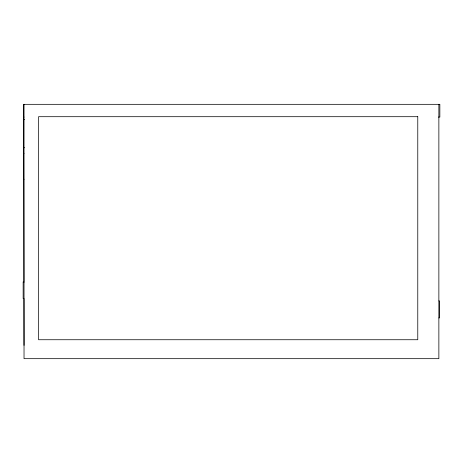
<?xml version="1.0" encoding="UTF-8"?>
<svg xmlns="http://www.w3.org/2000/svg" width="463" height="463" viewBox="0 0 463 463"><rect width="100%" height="100%" fill="white"/><g stroke="black" fill="none" stroke-linecap="round" stroke-linejoin="round"><path stroke-width="0.69" d="M438.415 117.075L439.85 117.075L439.85 104.325L23.59 104.325L23.59 117.075L24.03 117.075M24.03 119.576L24.47 119.576M24.03 147.732L24.47 147.732M24.03 153.276L23.59 153.276L23.59 179.227L24.03 179.227M438.866 300.904L439.439 300.904L439.439 317.925L438.866 317.925M23.59 117.075L23.908 282.528M23.937 298.427L24.03 345.386M438.866 104.325L438.866 358.675L24.03 358.675L24.03 104.325M23.15 281.851L23.15 298.571M417.771 116.699L38.562 116.699L38.562 339.738L417.771 339.738L417.771 116.699"/></g></svg>
